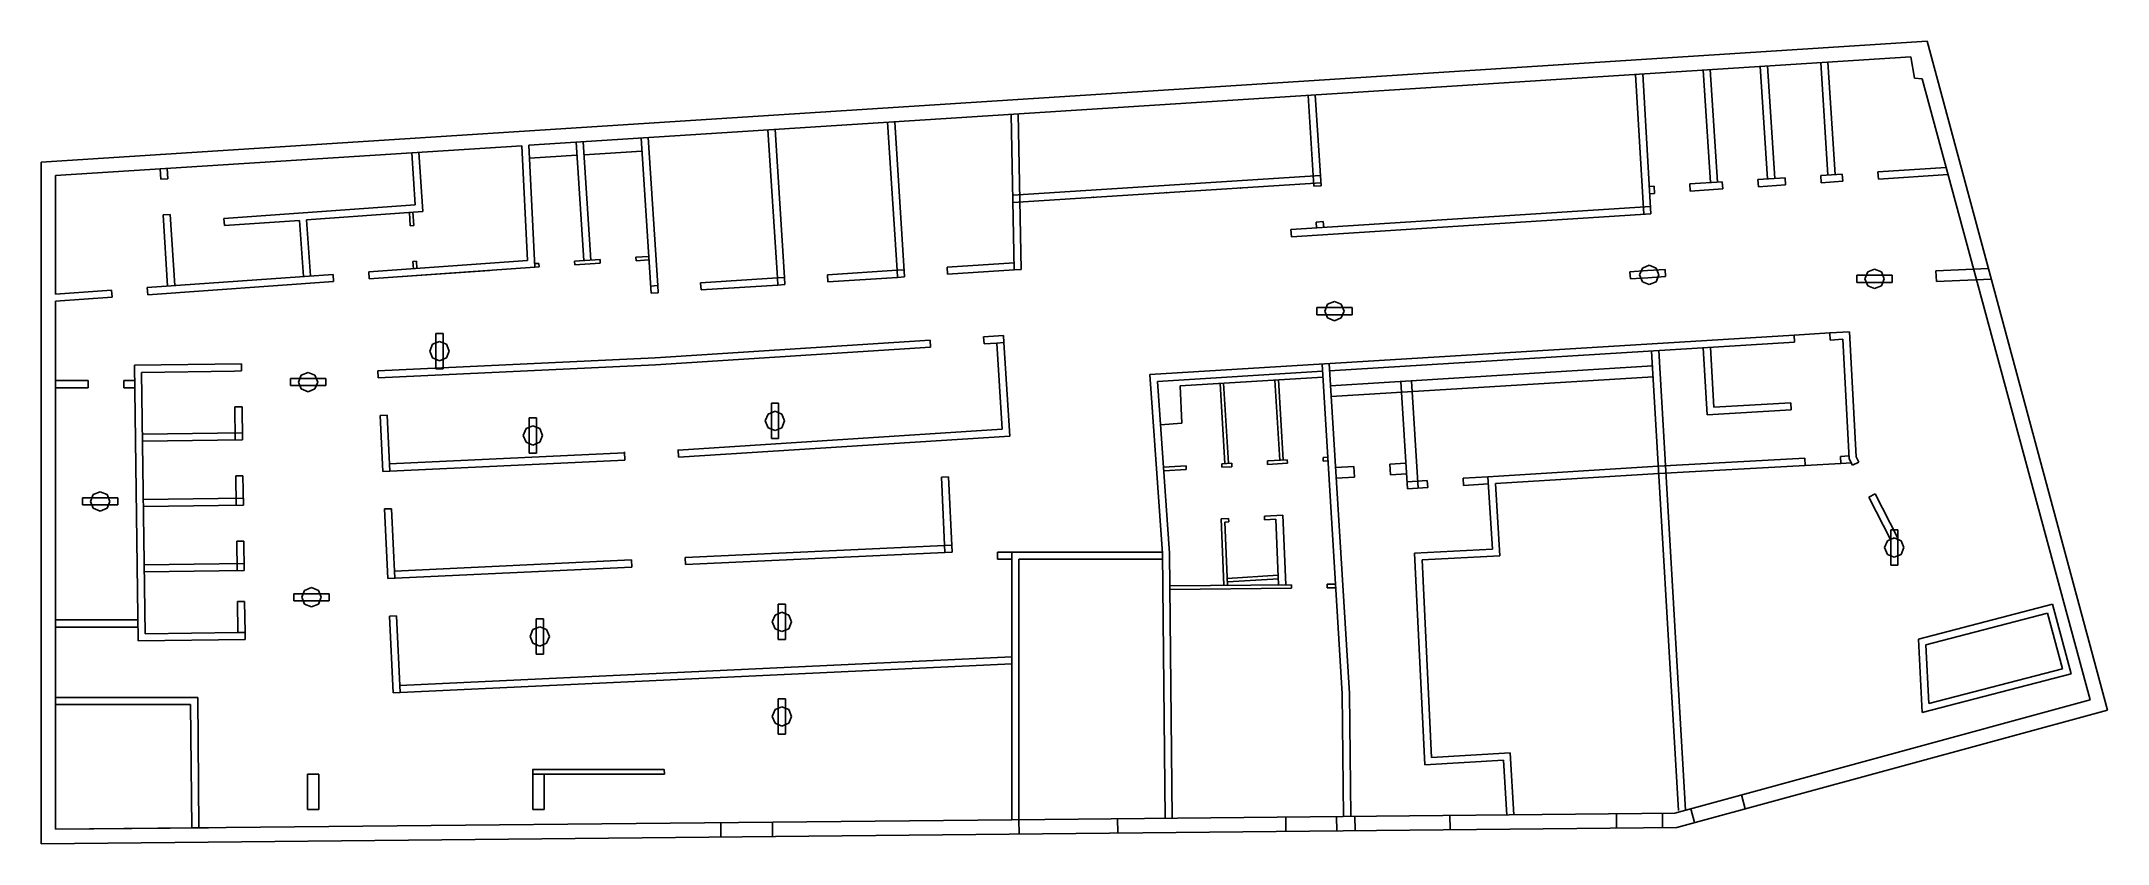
# Model space of a CAD drawing. Header units: inches. Extents: x 120.2 to 178, y -11.3 to 11.1.
import ezdxf

# ---------------------------------------------------------------- set-up
doc = ezdxf.new("R2010")
doc.units = ezdxf.units.IN
doc.header["$MEASUREMENT"] = 0
doc.layers.add('walls', color=7, linetype='Continuous')

msp = doc.modelspace()

# ---------------------------------------------------------------- linework, layer by layer
at = {"layer": 'walls'}
for p, q in [((120.247, 7.743), (172.952, 11.121)), ((172.952, 11.121), (178, -7.568)), ((172.496, 10.691), (133.876, 8.216)), ((168.292, 10.422), (168.493, 7.274)), ((168.491, 10.434), (168.693, 7.287)), ((169.979, 10.53), (170.181, 7.383)), ((170.179, 10.543), (170.381, 7.395)), ((172.598, 10.094), (172.496, 10.691)), ((164.806, 10.198), (165.033, 6.289)), ((165.005, 10.211), (165.232, 6.302)), ((166.693, 10.319), (166.895, 7.172)), ((166.893, 10.332), (167.094, 7.185)), ((172.82, 10.077), (172.598, 10.094)), ((177.51, -7.287), (172.82, 10.077)), ((155.651, 9.611), (155.814, 7.069)), ((155.851, 9.624), (156.014, 7.082)), ((144.164, 4.723), (143.899, 8.858)), ((144.377, 4.536), (144.099, 8.871)), ((147.438, 4.733), (147.351, 9.079)), ((147.637, 4.745), (147.55, 9.092)), ((133.677, 8.203), (120.647, 7.368)), ((133.833, 4.993), (133.677, 8.203)), ((133.876, 8.216), (134.042, 4.807)), ((133.876, 8.216), (134.042, 4.807)), ((135.195, 8.3), (135.407, 4.995)), ((135.394, 8.313), (135.606, 5.007)), ((137.288, 4.082), (137.01, 8.419)), ((137.475, 4.294), (137.209, 8.432)), ((140.819, 4.509), (140.554, 8.644)), ((141.019, 4.522), (140.754, 8.657)), ((120.247, -11.304), (120.247, 7.743)), ((123.585, 7.268), (123.566, 7.555)), ((123.784, 7.281), (123.766, 7.568)), ((130.603, 8.006), (130.697, 6.547)), ((130.909, 6.362), (130.803, 8.019)), ((133.894, 7.853), (135.218, 7.937)), ((135.418, 7.95), (137.033, 8.054)), ((171.58, 7.472), (173.49, 7.595)), ((120.247, 7.01), (120.247, 5.548)), ((120.647, 7.368), (120.647, 4.058)), ((123.585, 7.268), (123.784, 7.281)), ((147.396, 6.819), (155.995, 7.37)), ((147.4, 6.619), (156.008, 7.17)), ((155.814, 7.069), (156.014, 7.082)), ((165.188, 7.062), (165.322, 7.071)), ((165.322, 7.071), (165.334, 6.871)), ((166.32, 7.135), (167.228, 7.193)), ((166.32, 7.135), (166.332, 6.935)), ((166.332, 6.935), (167.24, 6.994)), ((167.228, 7.193), (167.24, 6.994)), ((168.226, 7.257), (168.982, 7.306)), ((168.226, 7.257), (168.238, 7.058)), ((168.238, 7.058), (168.995, 7.106)), ((168.982, 7.306), (168.995, 7.106)), ((169.98, 7.37), (170.582, 7.408)), ((169.98, 7.37), (169.993, 7.17)), ((169.993, 7.17), (170.595, 7.209)), ((170.582, 7.408), (170.595, 7.209)), ((171.58, 7.472), (171.593, 7.273)), ((171.593, 7.273), (173.543, 7.398)), ((130.697, 6.547), (125.351, 6.168)), ((127.66, 6.132), (130.909, 6.362)), ((155.174, 5.858), (165.221, 6.502)), ((165.2, 6.863), (165.334, 6.871)), ((123.649, 6.27), (123.848, 6.283)), ((123.776, 4.281), (123.649, 6.27)), ((123.976, 4.294), (123.848, 6.283)), ((125.351, 6.168), (125.365, 5.969)), ((127.461, 6.117), (125.365, 5.969)), ((127.461, 6.117), (127.572, 4.549)), ((127.66, 6.132), (127.772, 4.563)), ((130.534, 6.335), (130.56, 5.966)), ((130.66, 5.973), (130.56, 5.966)), ((130.634, 6.342), (130.66, 5.973)), ((155.174, 5.858), (155.186, 5.658)), ((155.186, 5.658), (165.232, 6.302)), ((155.878, 6.071), (156.078, 6.084)), ((155.878, 6.071), (155.889, 5.904)), ((156.078, 6.084), (156.088, 5.916)), ((129.397, 4.678), (133.833, 4.993)), ((129.397, 4.678), (129.411, 4.479)), ((134.042, 4.807), (129.411, 4.479)), ((134.042, 4.807), (129.411, 4.479)), ((132.787, 4.718), (130.34, 4.545)), ((130.731, 4.976), (130.631, 4.969)), ((130.631, 4.969), (130.645, 4.767)), ((130.731, 4.976), (130.745, 4.774)), ((134.036, 4.907), (134.15, 4.914)), ((134.042, 4.807), (134.157, 4.814)), ((134.15, 4.914), (134.157, 4.814)), ((135.148, 4.978), (135.865, 5.024)), ((135.148, 4.978), (135.155, 4.878)), ((135.155, 4.878), (135.871, 4.924)), ((135.865, 5.024), (135.871, 4.924)), ((136.863, 5.088), (137.222, 5.111)), ((136.863, 5.088), (136.869, 4.988)), ((136.869, 4.988), (137.228, 5.011)), ((142.217, 4.598), (144.164, 4.723)), ((144.164, 4.723), (144.364, 4.736)), ((144.164, 4.723), (144.177, 4.524)), ((145.562, 4.813), (147.434, 4.933)), ((145.562, 4.813), (145.574, 4.613)), ((145.574, 4.613), (147.438, 4.733)), ((147.438, 4.733), (147.637, 4.745)), ((165.138, 4.714), (164.646, 4.683)), ((164.646, 4.683), (164.659, 4.483)), ((164.915, 4.594), (164.995, 4.785)), ((164.995, 4.785), (165.186, 4.865)), ((165.631, 4.746), (165.138, 4.714)), ((165.186, 4.865), (165.377, 4.785)), ((165.377, 4.785), (165.456, 4.594)), ((165.643, 4.546), (165.631, 4.746)), ((171.216, 4.483), (171.295, 4.674)), ((171.295, 4.674), (171.486, 4.753)), ((171.486, 4.753), (171.678, 4.674)), ((171.678, 4.674), (171.757, 4.483)), ((173.2, 4.711), (174.666, 4.773)), ((173.213, 4.411), (173.2, 4.711)), ((120.647, 4.058), (122.209, 4.169)), ((122.209, 4.169), (122.224, 3.969)), ((123.207, 4.24), (128.4, 4.608)), ((123.207, 4.24), (123.221, 4.04)), ((128.414, 4.408), (123.221, 4.04)), ((128.414, 4.408), (123.221, 4.04)), ((128.4, 4.608), (128.414, 4.408)), ((137.275, 4.282), (137.475, 4.294)), ((137.288, 4.082), (137.487, 4.095)), ((137.475, 4.294), (137.487, 4.095)), ((138.672, 4.371), (140.819, 4.509)), ((138.672, 4.371), (138.685, 4.172)), ((138.685, 4.172), (140.832, 4.309)), ((140.819, 4.509), (141.019, 4.522)), ((140.819, 4.509), (140.832, 4.309)), ((140.832, 4.309), (141.032, 4.322)), ((141.019, 4.522), (141.032, 4.322)), ((142.217, 4.598), (142.229, 4.399)), ((142.229, 4.399), (144.177, 4.524)), ((144.177, 4.524), (144.377, 4.536)), ((164.659, 4.483), (165.151, 4.515)), ((164.995, 4.403), (164.915, 4.594)), ((165.186, 4.324), (164.995, 4.403)), ((165.151, 4.515), (165.643, 4.546)), ((165.377, 4.403), (165.186, 4.324)), ((165.456, 4.594), (165.377, 4.403)), ((171.486, 4.583), (170.993, 4.583)), ((170.993, 4.583), (170.993, 4.383)), ((170.993, 4.383), (171.486, 4.383)), ((171.295, 4.291), (171.216, 4.483)), ((171.486, 4.212), (171.295, 4.291)), ((171.98, 4.583), (171.486, 4.583)), ((171.486, 4.383), (171.98, 4.383)), ((171.678, 4.291), (171.486, 4.212)), ((171.757, 4.483), (171.678, 4.291)), ((171.98, 4.383), (171.98, 4.583)), ((173.213, 4.411), (174.747, 4.477)), ((122.224, 3.969), (120.647, 3.858)), ((122.224, 3.969), (120.647, 3.858)), ((120.647, 3.858), (120.647, 1.717)), ((156.388, 3.681), (155.895, 3.681)), ((155.895, 3.681), (155.895, 3.481)), ((155.895, 3.481), (156.388, 3.481)), ((156.117, 3.581), (156.197, 3.772)), ((156.197, 3.39), (156.117, 3.581)), ((156.197, 3.772), (156.388, 3.852)), ((156.388, 3.852), (156.579, 3.772)), ((156.881, 3.681), (156.388, 3.681)), ((156.388, 3.481), (156.881, 3.481)), ((156.579, 3.772), (156.658, 3.581)), ((156.658, 3.581), (156.579, 3.39)), ((156.881, 3.481), (156.881, 3.681)), ((131.477, 2.957), (131.277, 2.957)), ((131.277, 2.957), (131.277, 2.463)), ((131.477, 2.463), (131.477, 2.957)), ((146.583, 2.864), (147.137, 2.9)), ((147.137, 2.9), (147.15, 2.7)), ((169.236, 2.91), (151.228, 1.805)), ((156.388, 3.311), (156.197, 3.39)), ((156.579, 3.39), (156.388, 3.311)), ((169.236, 2.91), (170.234, 2.971)), ((169.236, 2.91), (169.248, 2.71)), ((170.783, 3.005), (170.234, 2.971)), ((170.234, 2.971), (170.247, 2.771)), ((170.974, -0.492), (170.783, 3.005)), ((131.106, 2.463), (131.185, 2.655)), ((131.185, 2.272), (131.106, 2.463)), ((131.185, 2.655), (131.377, 2.734)), ((131.277, 2.463), (131.277, 1.97)), ((131.377, 2.734), (131.568, 2.655)), ((131.477, 1.97), (131.477, 2.463)), ((131.568, 2.655), (131.647, 2.463)), ((131.647, 2.463), (131.568, 2.272)), ((137.404, 2.276), (145.086, 2.768)), ((137.415, 2.076), (145.099, 2.569)), ((145.086, 2.768), (145.099, 2.569)), ((146.583, 2.864), (146.596, 2.665)), ((146.596, 2.665), (146.95, 2.687)), ((146.95, 2.687), (147.15, 2.7)), ((146.95, 2.687), (147.105, 0.277)), ((147.15, 2.7), (147.317, 0.09)), ((156.255, 1.913), (169.248, 2.71)), ((165.255, 2.465), (166.001, -10.379)), ((165.455, 2.477), (166.2, -10.367)), ((166.806, 0.685), (166.698, 2.554)), ((166.994, 0.896), (166.897, 2.565)), ((170.247, 2.771), (170.595, 2.793)), ((170.595, 2.793), (170.777, -0.545)), ((122.847, 2.067), (125.84, 2.107)), ((122.951, -5.638), (122.847, 2.067)), ((123.05, 1.869), (125.643, 1.904)), ((123.148, -5.436), (123.05, 1.869)), ((125.643, 1.904), (125.843, 1.907)), ((125.84, 2.107), (125.843, 1.907)), ((127.431, 1.597), (127.51, 1.788)), ((127.51, 1.788), (127.702, 1.867)), ((127.702, 1.867), (127.893, 1.788)), ((127.893, 1.788), (127.972, 1.597)), ((129.656, 1.914), (137.404, 2.276)), ((129.656, 1.914), (129.666, 1.714)), ((129.666, 1.714), (137.415, 2.076)), ((131.377, 2.193), (131.185, 2.272)), ((131.277, 1.97), (131.477, 1.97)), ((131.568, 2.272), (131.377, 2.193)), ((151.228, 1.805), (151.58, -3.195)), ((156.056, 1.901), (151.442, 1.618)), ((152.079, 1.489), (156.066, 1.733)), ((156.044, 2.101), (156.609, -7.116)), ((156.809, -7.109), (156.243, 2.113)), ((156.281, 1.496), (165.279, 2.048)), ((156.299, 1.197), (165.297, 1.748)), ((120.647, 1.717), (120.647, -4.932)), ((121.557, 1.638), (120.647, 1.638)), ((121.557, 1.438), (120.647, 1.438)), ((121.557, 1.638), (121.557, 1.438)), ((122.853, 1.638), (122.557, 1.638)), ((122.557, 1.638), (122.557, 1.438)), ((122.853, 1.438), (122.557, 1.438)), ((127.702, 1.697), (127.208, 1.697)), ((127.208, 1.697), (127.208, 1.497)), ((127.208, 1.497), (127.702, 1.497)), ((127.51, 1.406), (127.431, 1.597)), ((127.702, 1.326), (127.51, 1.406)), ((128.195, 1.697), (127.702, 1.697)), ((127.702, 1.497), (128.195, 1.497)), ((127.893, 1.406), (127.702, 1.326)), ((127.972, 1.597), (127.893, 1.406)), ((128.195, 1.497), (128.195, 1.697)), ((151.442, 1.618), (151.78, -3.187)), ((152.124, 0.45), (152.079, 1.489)), ((153.191, 1.557), (153.328, -0.679)), ((153.291, 1.563), (153.428, -0.673)), ((154.723, 1.651), (154.86, -0.585)), ((154.823, 1.657), (154.96, -0.579)), ((158.429, -1.387), (158.245, 1.616)), ((158.728, -1.369), (158.544, 1.635)), ((125.657, 0.904), (125.857, 0.907)), ((125.657, 0.904), (125.669, -0.022)), ((125.857, 0.907), (125.869, -0.019)), ((129.715, 0.662), (129.915, 0.672)), ((129.715, 0.662), (129.788, -0.898)), ((129.915, 0.672), (129.988, -0.889)), ((134.086, 0.598), (133.886, 0.598)), ((133.886, 0.598), (133.886, 0.105)), ((134.086, 0.105), (134.086, 0.598)), ((140.482, 0.511), (140.562, 0.702)), ((140.562, 0.702), (140.753, 0.782)), ((140.853, 1.004), (140.653, 1.004)), ((140.653, 1.004), (140.653, 0.511)), ((140.753, 0.782), (140.944, 0.702)), ((140.853, 0.511), (140.853, 1.004)), ((140.944, 0.702), (141.023, 0.511)), ((169.153, 0.821), (166.806, 0.685)), ((169.141, 1.021), (166.994, 0.896)), ((169.141, 1.021), (169.153, 0.821)), ((125.866, 0.181), (123.073, 0.143)), ((133.715, 0.105), (133.795, 0.296)), ((133.795, -0.086), (133.715, 0.105)), ((133.795, 0.296), (133.986, 0.376)), ((133.886, 0.105), (133.886, -0.388)), ((133.986, 0.376), (134.177, 0.296)), ((134.086, -0.388), (134.086, 0.105)), ((134.177, 0.296), (134.256, 0.105)), ((134.256, 0.105), (134.177, -0.086)), ((147.105, 0.277), (138.046, -0.303)), ((147.317, 0.09), (138.055, -0.503)), ((140.562, 0.32), (140.482, 0.511)), ((140.753, 0.241), (140.562, 0.32)), ((140.653, 0.511), (140.653, 0.018)), ((140.653, 0.018), (140.853, 0.018)), ((140.944, 0.32), (140.753, 0.241)), ((140.853, 0.018), (140.853, 0.511)), ((141.023, 0.511), (140.944, 0.32)), ((151.527, 0.405), (152.124, 0.45)), ((125.869, -0.019), (123.076, -0.057)), ((136.548, -0.382), (129.978, -0.689)), ((133.986, -0.165), (133.795, -0.086)), ((133.886, -0.388), (134.086, -0.388)), ((134.177, -0.086), (133.986, -0.165)), ((136.547, -0.355), (136.557, -0.582)), ((138.045, -0.285), (138.055, -0.503)), ((154.515, -0.607), (155.072, -0.572)), ((155.072, -0.572), (155.078, -0.672)), ((156.07, -0.511), (156.203, -0.503)), ((156.07, -0.511), (156.076, -0.611)), ((165.441, -0.757), (169.536, -0.534)), ((169.536, -0.534), (169.547, -0.734)), ((170.535, -0.48), (170.772, -0.467)), ((170.535, -0.48), (170.546, -0.679)), ((170.777, -0.545), (170.871, -0.729)), ((171.049, -0.638), (170.974, -0.492)), ((125.683, -1.022), (125.883, -1.019)), ((125.683, -1.022), (125.694, -1.848)), ((125.883, -1.019), (125.894, -1.845)), ((136.557, -0.582), (129.788, -0.898)), ((145.405, -1.058), (145.605, -1.049)), ((145.405, -1.058), (145.503, -3.166)), ((145.605, -1.049), (145.703, -3.156)), ((151.611, -0.785), (152.242, -0.746)), ((151.617, -0.884), (152.248, -0.846)), ((152.242, -0.746), (152.248, -0.846)), ((153.24, -0.685), (153.517, -0.668)), ((153.24, -0.685), (153.246, -0.785)), ((153.246, -0.785), (153.523, -0.768)), ((153.517, -0.668), (153.523, -0.768)), ((154.515, -0.607), (154.521, -0.706)), ((154.521, -0.706), (155.078, -0.672)), ((156.076, -0.611), (156.209, -0.603)), ((156.421, -0.791), (156.935, -0.759)), ((156.44, -1.09), (156.954, -1.059)), ((156.935, -0.759), (156.954, -1.059)), ((157.934, -0.698), (158.385, -0.67)), ((157.934, -0.698), (157.952, -0.998)), ((157.952, -0.998), (158.403, -0.97)), ((158.985, -1.153), (158.417, -1.188)), ((158.985, -1.153), (158.997, -1.353)), ((160.679, -1.049), (159.983, -1.092)), ((159.983, -1.092), (159.995, -1.291)), ((165.441, -0.757), (160.679, -1.049)), ((160.679, -1.049), (160.803, -3.07)), ((160.891, -1.237), (165.454, -0.957)), ((165.452, -0.957), (169.547, -0.734)), ((169.547, -0.734), (170.546, -0.679)), ((170.546, -0.679), (170.837, -0.663)), ((170.871, -0.729), (171.049, -0.638)), ((121.892, -1.638), (121.398, -1.638)), ((121.398, -1.638), (121.398, -1.838)), ((121.621, -1.738), (121.7, -1.546)), ((121.7, -1.546), (121.892, -1.467)), ((121.892, -1.467), (122.083, -1.546)), ((122.385, -1.638), (121.892, -1.638)), ((122.083, -1.546), (122.162, -1.738)), ((122.385, -1.838), (122.385, -1.638)), ((125.891, -1.645), (123.098, -1.683)), ((158.997, -1.353), (158.429, -1.387)), ((160.691, -1.249), (159.995, -1.291)), ((161.015, -3.259), (160.891, -1.237)), ((171.326, -1.62), (171.504, -1.529)), ((171.326, -1.62), (171.929, -2.801)), ((172.126, -2.747), (171.504, -1.529)), ((121.398, -1.838), (121.892, -1.838)), ((121.7, -1.929), (121.621, -1.738)), ((121.892, -2.008), (121.7, -1.929)), ((121.892, -1.838), (122.385, -1.838)), ((122.083, -1.929), (121.892, -2.008)), ((122.162, -1.738), (122.083, -1.929)), ((125.894, -1.845), (123.1, -1.883)), ((129.837, -1.95), (130.037, -1.941)), ((129.837, -1.95), (129.928, -3.893)), ((130.037, -1.941), (130.127, -3.884)), ((153.432, -2.211), (153.223, -2.224)), ((153.223, -2.224), (153.299, -4.083)), ((153.432, -2.211), (153.438, -2.311)), ((154.95, -2.118), (154.43, -2.15)), ((154.43, -2.15), (154.436, -2.25)), ((154.755, -2.23), (154.436, -2.25)), ((154.83, -4.074), (154.755, -2.23)), ((155.03, -4.066), (154.95, -2.118)), ((125.707, -2.848), (125.907, -2.845)), ((125.707, -2.848), (125.718, -3.674)), ((125.907, -2.845), (125.918, -3.672)), ((153.438, -2.311), (153.327, -2.318)), ((153.327, -2.318), (153.399, -4.079)), ((171.766, -3.027), (171.845, -2.836)), ((171.845, -2.836), (172.036, -2.757)), ((172.136, -2.534), (171.936, -2.534)), ((171.936, -2.534), (171.936, -3.027)), ((172.036, -2.757), (172.228, -2.836)), ((172.136, -3.027), (172.136, -2.534)), ((172.228, -2.836), (172.307, -3.027)), ((136.74, -3.375), (130.118, -3.684)), ((136.74, -3.375), (136.749, -3.575)), ((145.694, -2.957), (138.238, -3.305)), ((138.238, -3.305), (138.248, -3.505)), ((145.707, -3.156), (138.248, -3.505)), ((147.372, -3.154), (146.973, -3.154)), ((146.973, -3.154), (146.973, -3.354)), ((146.973, -3.354), (147.372, -3.354)), ((147.372, -10.634), (147.372, -3.154)), ((147.372, -3.154), (151.578, -3.154)), ((151.578, -3.154), (147.372, -3.154)), ((147.372, -3.154), (147.372, -10.634)), ((151.578, -3.354), (147.572, -3.354)), ((147.572, -3.354), (147.572, -10.634)), ((151.58, -3.195), (151.654, -10.591)), ((151.78, -3.187), (151.854, -10.589)), ((160.803, -3.07), (158.631, -3.186)), ((158.631, -3.186), (158.912, -9.103)), ((158.841, -3.375), (161.015, -3.259)), ((159.102, -8.892), (158.841, -3.375)), ((171.845, -3.219), (171.766, -3.027)), ((172.036, -3.298), (171.845, -3.219)), ((171.936, -3.027), (171.936, -3.521)), ((172.228, -3.219), (172.036, -3.298)), ((172.136, -3.521), (172.136, -3.027)), ((172.307, -3.027), (172.228, -3.219)), ((125.916, -3.472), (123.122, -3.509)), ((125.918, -3.672), (123.125, -3.709)), ((136.749, -3.575), (129.928, -3.893)), ((154.819, -3.8), (153.392, -3.888)), ((154.825, -3.9), (153.398, -3.988)), ((171.936, -3.521), (172.136, -3.521)), ((125.73, -4.536), (125.93, -4.533)), ((125.73, -4.536), (125.742, -5.401)), ((125.93, -4.533), (125.942, -5.398)), ((127.798, -4.317), (127.305, -4.317)), ((127.305, -4.317), (127.305, -4.517)), ((127.305, -4.517), (127.798, -4.517)), ((127.528, -4.417), (127.607, -4.226)), ((127.607, -4.609), (127.528, -4.417)), ((127.607, -4.226), (127.798, -4.147)), ((127.798, -4.688), (127.607, -4.609)), ((127.798, -4.147), (127.99, -4.226)), ((128.292, -4.317), (127.798, -4.317)), ((127.798, -4.517), (128.292, -4.517)), ((127.99, -4.609), (127.798, -4.688)), ((127.99, -4.226), (128.069, -4.417)), ((128.069, -4.417), (127.99, -4.609)), ((128.292, -4.517), (128.292, -4.317)), ((141.046, -4.613), (140.846, -4.613)), ((140.846, -4.613), (140.846, -5.106)), ((141.046, -5.106), (141.046, -4.613)), ((155.186, -4.065), (151.79, -4.099)), ((155.187, -4.165), (151.791, -4.199)), ((155.187, -4.165), (155.186, -4.065)), ((156.426, -4.052), (156.186, -4.055)), ((156.187, -4.155), (156.186, -4.055)), ((156.427, -4.152), (156.187, -4.155)), ((176.461, -4.614), (172.711, -5.591)), ((176.981, -6.558), (176.461, -4.614)), ((120.647, -4.932), (120.647, -10.9)), ((122.946, -5.05), (120.647, -5.05)), ((129.977, -4.945), (130.177, -4.936)), ((129.977, -4.945), (130.077, -7.088)), ((130.177, -4.936), (130.277, -7.079)), ((134.279, -5.019), (134.079, -5.019)), ((134.079, -5.019), (134.079, -5.512)), ((134.279, -5.512), (134.279, -5.019)), ((140.675, -5.106), (140.755, -4.915)), ((140.755, -5.297), (140.675, -5.106)), ((140.755, -4.915), (140.946, -4.835)), ((140.846, -5.106), (140.846, -5.599)), ((140.946, -4.835), (141.137, -4.915)), ((141.046, -5.599), (141.046, -5.106)), ((141.137, -4.915), (141.216, -5.106)), ((141.216, -5.106), (141.137, -5.297)), ((176.319, -4.858), (172.919, -5.743)), ((176.735, -6.415), (176.319, -4.858)), ((122.946, -5.25), (120.647, -5.25)), ((125.944, -5.598), (122.951, -5.638)), ((125.742, -5.401), (123.148, -5.436)), ((125.742, -5.401), (125.942, -5.398)), ((125.942, -5.398), (125.944, -5.598)), ((133.908, -5.512), (133.988, -5.321)), ((133.988, -5.703), (133.908, -5.512)), ((133.988, -5.321), (134.179, -5.241)), ((134.179, -5.782), (133.988, -5.703)), ((134.079, -5.512), (134.079, -6.005)), ((134.179, -5.241), (134.37, -5.321)), ((134.37, -5.703), (134.179, -5.782)), ((134.279, -6.005), (134.279, -5.512)), ((134.37, -5.321), (134.449, -5.512)), ((134.449, -5.512), (134.37, -5.703)), ((140.946, -5.376), (140.755, -5.297)), ((140.846, -5.599), (141.046, -5.599)), ((141.137, -5.297), (140.946, -5.376)), ((172.711, -5.591), (172.815, -7.64)), ((172.919, -5.743), (173.002, -7.384)), ((147.372, -6.28), (130.077, -7.088)), ((147.372, -6.08), (130.267, -6.879)), ((134.079, -6.005), (134.279, -6.005)), ((172.815, -7.64), (176.981, -6.558)), ((173.002, -7.384), (176.735, -6.415)), ((124.617, -7.217), (120.647, -7.217)), ((120.647, -7.417), (124.419, -7.417)), ((124.419, -7.417), (124.453, -10.862)), ((124.617, -7.217), (124.653, -10.86)), ((140.755, -7.555), (140.946, -7.476)), ((141.046, -7.253), (140.846, -7.253)), ((140.846, -7.253), (140.846, -7.746)), ((140.946, -7.476), (141.137, -7.555)), ((141.046, -7.746), (141.046, -7.253)), ((156.609, -7.116), (156.643, -10.541)), ((156.809, -7.109), (156.843, -10.539)), ((165.902, -10.449), (177.51, -7.287)), ((120.647, -10.9), (120.647, -7.916)), ((140.675, -7.746), (140.755, -7.555)), ((140.755, -7.938), (140.675, -7.746)), ((140.946, -8.017), (140.755, -7.938)), ((140.846, -7.746), (140.846, -8.24)), ((141.137, -7.938), (140.946, -8.017)), ((141.046, -8.24), (141.046, -7.746)), ((141.137, -7.555), (141.216, -7.746)), ((141.216, -7.746), (141.137, -7.938)), ((178, -7.568), (165.957, -10.848)), ((140.846, -8.24), (141.046, -8.24)), ((133.973, -9.228), (137.657, -9.228)), ((133.984, -9.36), (133.984, -9.228)), ((137.668, -9.36), (137.657, -9.228)), ((158.912, -9.103), (161.112, -8.974)), ((161.3, -8.763), (159.102, -8.892)), ((161.112, -8.974), (161.206, -10.506)), ((161.3, -8.763), (161.405, -10.494)), ((127.684, -9.36), (128.007, -9.36)), ((127.684, -10.347), (127.684, -9.36)), ((128.007, -9.36), (128.007, -10.347)), ((133.984, -9.36), (134.306, -9.36)), ((133.984, -10.347), (133.984, -9.36)), ((134.306, -9.36), (134.306, -10.347)), ((134.306, -9.36), (137.668, -9.36)), ((128.007, -10.347), (127.684, -10.347)), ((134.306, -10.347), (133.984, -10.347)), ((166.351, -10.327), (166.456, -10.712)), ((167.762, -9.942), (167.867, -10.328)), ((165.957, -10.848), (120.247, -11.304)), ((120.647, -10.9), (147.372, -10.634)), ((124.924, -10.857), (120.647, -10.9)), ((139.237, -10.715), (139.241, -11.115)), ((140.683, -10.7), (140.687, -11.1)), ((147.372, -10.634), (165.902, -10.449)), ((147.572, -10.634), (147.576, -11.031)), ((150.33, -10.604), (150.334, -11.004)), ((155.031, -10.557), (155.035, -10.957)), ((156.45, -10.543), (156.454, -10.943)), ((156.961, -10.538), (156.965, -10.938)), ((159.616, -10.511), (159.62, -10.911)), ((164.27, -10.465), (164.274, -10.865)), ((165.558, -10.452), (165.562, -10.852))]:
    msp.add_line(p, q, dxfattribs=at)
for p in [(153.756, 7.026), (149.652, 6.763), (151.704, 6.894)]:
    msp.add_point(p, dxfattribs=at)

doc.saveas('drawing.dxf')
